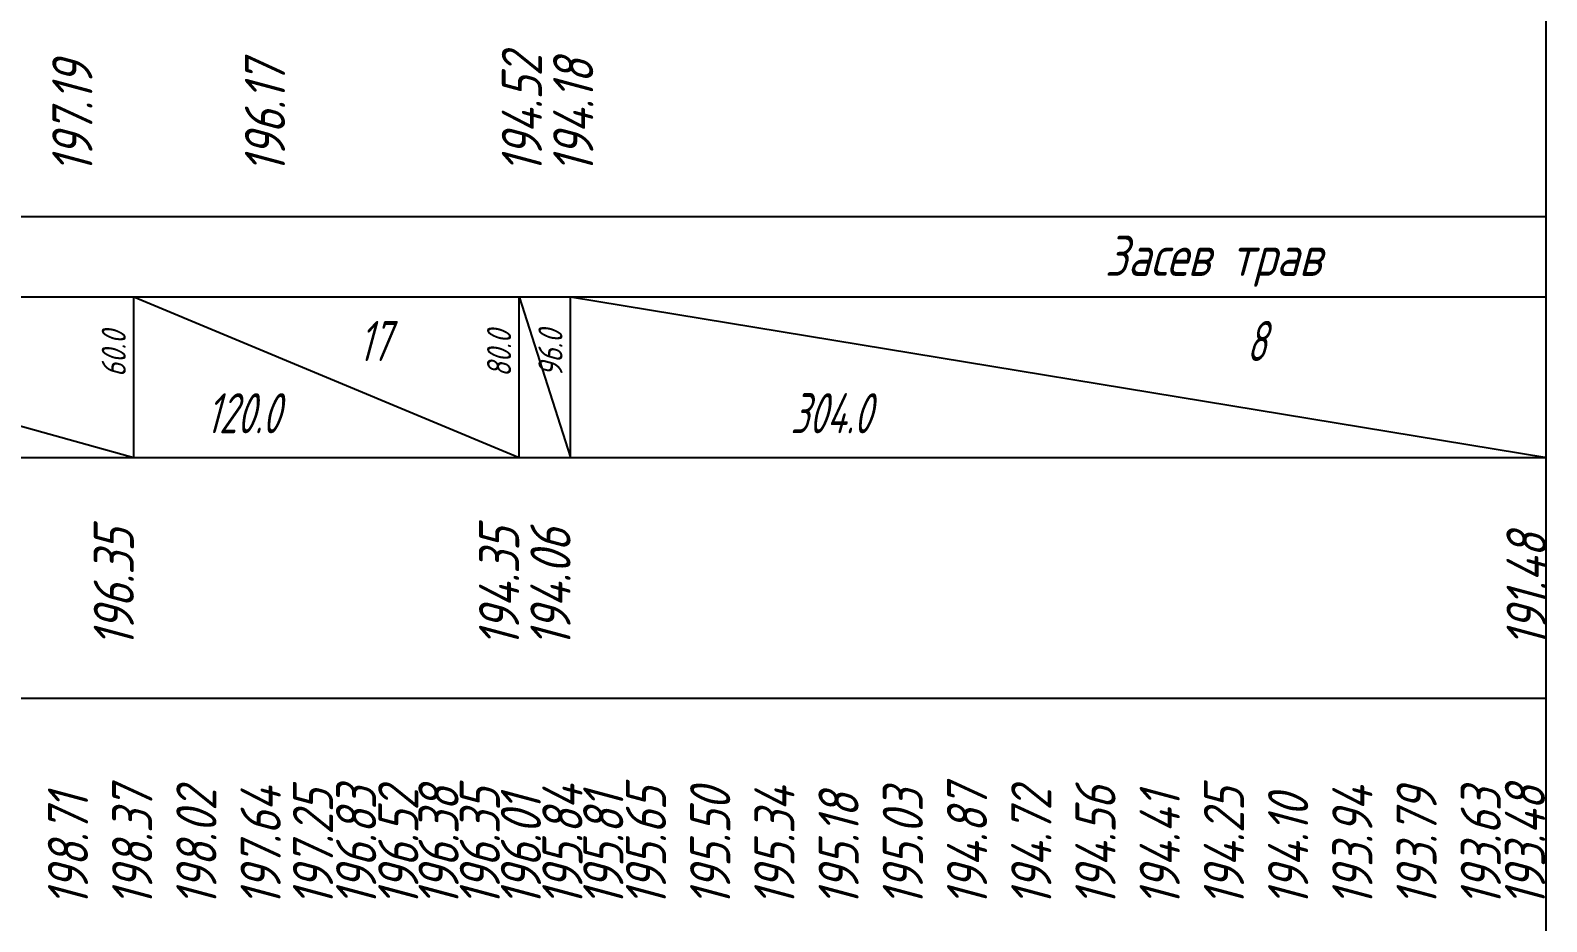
# Model space of a CAD drawing. Extents: x 2172 to 5772, y -842 to -248.
# Drawn here: x 4262.1 to 4356.6, y -723 to -667.4 of the extents above; entities that cross this region are included whole.
import ezdxf

# ---------------------------------------------------------------- set-up
doc = ezdxf.new("R2010")
doc.units = 0
doc.header["$MEASUREMENT"] = 0
doc.layers.get('0').update_dxf_attribs({"linetype": 'CONTINUOUS'})
for name, color, linetype in [('КРАСНЫЕ_ОТМЕТКИ', 1, 'CONTINUOUS'), ('ОТМЕТКИ_КЮВЕТОВ', 7, 'CONTINUOUS'), ('ЧЕРНЫЕ_ОТМЕТКИ', 7, 'CONTINUOUS')]:
    doc.layers.add(name, color=color, linetype=linetype)
doc.styles.add('ГОСТ', font='gost.TTF', dxfattribs={"oblique": 15, "height": 1})

msp = doc.modelspace()

# ---------------------------------------------------------------- linework, layer by layer
msp.add_line((3396.596, -679.043), (4356.596, -679.043))
at = {"linetype": 'Continuous'}
for p, q in [((3396.596, -684.043), (4356.596, -684.043)), ((3396.596, -694.043), (4356.596, -694.043)), ((3396.596, -709.043), (4356.596, -709.043))]:
    msp.add_line(p, q, dxfattribs=at)
msp.add_lwpolyline([(4356.596, -837.478), (4356.499, -493.409)], dxfattribs=at)
at = {"layer": 'ОТМЕТКИ_КЮВЕТОВ'}
for p, q in [((4232.602, -684.043), (4268.596, -694.043)), ((4268.596, -694.043), (4268.596, -684.043)), ((4268.596, -684.043), (4292.596, -694.043)), ((4292.596, -694.043), (4292.596, -684.043)), ((4292.596, -684.043), (4295.796, -694.043)), ((4295.796, -694.043), (4295.796, -684.043)), ((4295.796, -684.043), (4356.596, -694.043))]:
    msp.add_line(p, q, dxfattribs=at)

# ---------------------------------------------------------------- texts
at = {"style": 'ГОСТ', "oblique": 15}
msp.add_text('Засев трав', height=2.5, dxfattribs=at).set_placement((4329.075, -682.732))
at = {"layer": 'КРАСНЫЕ_ОТМЕТКИ', "style": 'ГОСТ', "oblique": 15}
for s, p in [('198.71', (4265.743, -722.062)), ('198.37', (4269.743, -722.062)), ('198.02', (4273.743, -722.062)), ('197.64', (4277.743, -722.062)), ('197.25', (4281.002, -722.062)), ('196.83', (4283.693, -722.062)), ('196.52', (4286.317, -722.062)), ('196.38', (4288.826, -722.062)), ('196.35', (4291.396, -722.062)), ('196.01', (4293.953, -722.062)), ('195.84', (4296.541, -722.062)), ('195.81', (4299.085, -722.062)), ('195.65', (4301.743, -722.062)), ('195.50', (4305.743, -722.062)), ('195.34', (4309.743, -722.062)), ('195.18', (4313.743, -722.062)), ('195.03', (4317.743, -722.062)), ('194.87', (4321.743, -722.062)), ('194.72', (4325.743, -722.062)), ('194.56', (4329.743, -722.062)), ('194.41', (4333.743, -722.062)), ('194.25', (4337.743, -722.062)), ('194.10', (4341.743, -722.062)), ('193.94', (4345.743, -722.062)), ('193.79', (4349.743, -722.062)), ('193.63', (4353.743, -722.062)), ('193.48', (4356.495, -722.062))]:
    msp.add_text(s, height=2.5, rotation=90, dxfattribs=at).set_placement(p)
at = {"layer": 'ОТМЕТКИ_КЮВЕТОВ', "style": 'ГОСТ', "oblique": 15, "width": 0.8}
for s, p in [('17', (4282.596, -688.043)), ('8', (4337.896, -688.043)), ('120.0', (4273.096, -692.543)), ('304.0', (4309.496, -692.543))]:
    msp.add_text(s, height=2.5, dxfattribs=at).set_placement(p)
at = {"layer": 'ОТМЕТКИ_КЮВЕТОВ', "style": 'ГОСТ', "oblique": 15}
for s, p in [('60.0', (4268.096, -689.043)), ('80.0', (4292.096, -689.043)), ('96.0', (4295.296, -689.043))]:
    msp.add_text(s, height=1.5, rotation=90, dxfattribs=at).set_placement(p)
at = {"layer": 'ЧЕРНЫЕ_ОТМЕТКИ', "style": 'ГОСТ', "oblique": 15}
for s, p in [('194.52', (4294.013, -676.364)), ('197.19', (4266.013, -676.364)), ('196.17', (4278.013, -676.364)), ('194.18', (4297.213, -676.364)), ('194.35', (4292.596, -705.901)), ('196.35', (4268.596, -705.901)), ('194.06', (4295.796, -705.901)), ('191.48', (4356.596, -705.901))]:
    msp.add_text(s, height=2.5, rotation=90, dxfattribs=at).set_placement(p)

doc.saveas('drawing.dxf')
